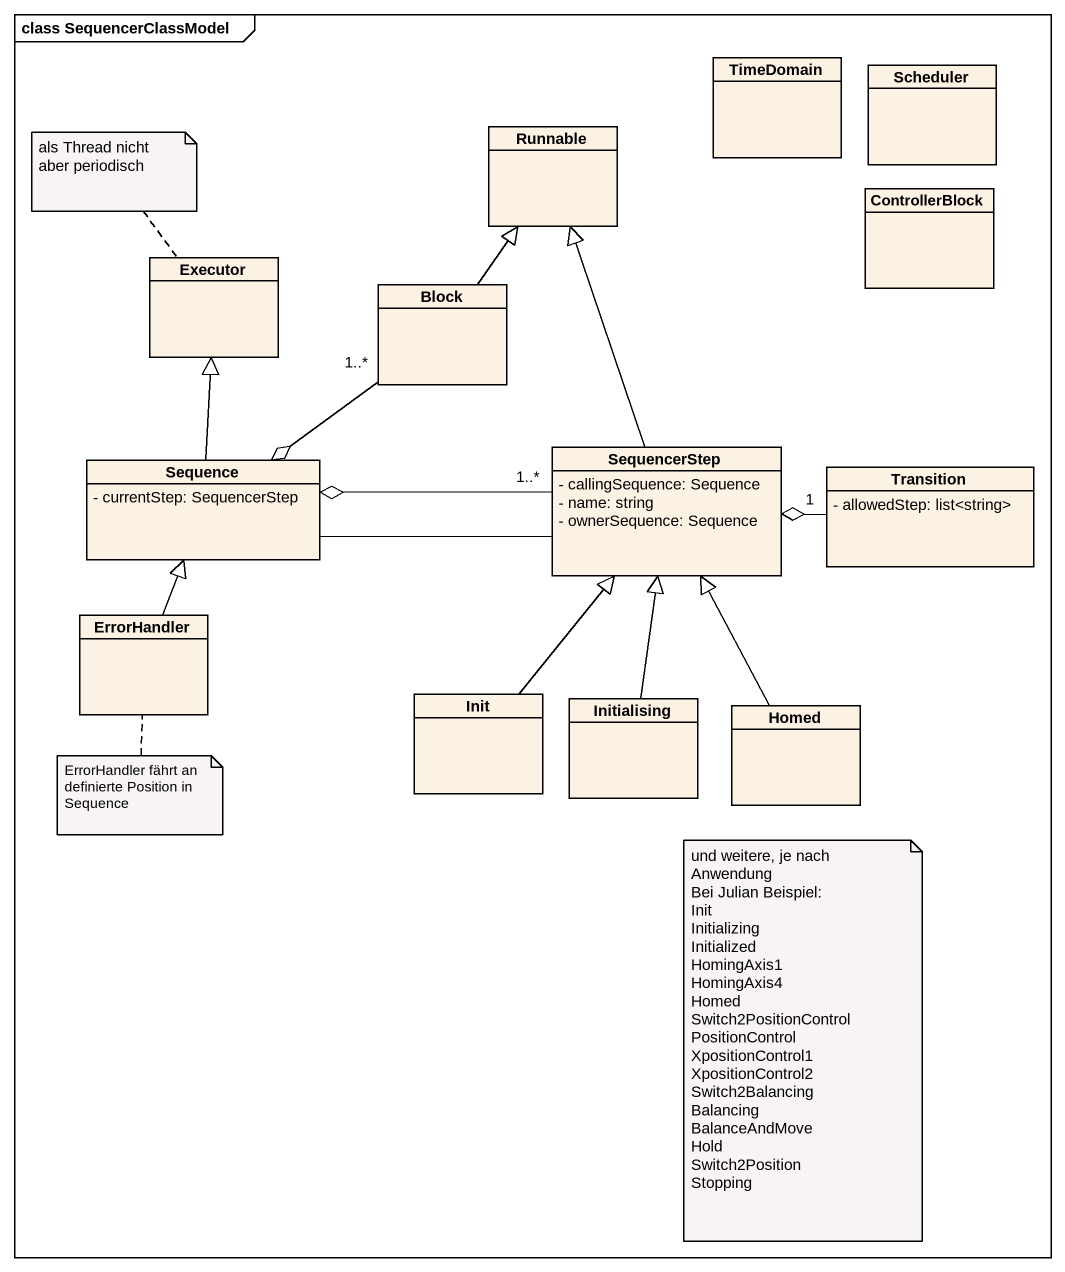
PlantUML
@startuml
mainframe class SequencerClassModel
hide circle
hide empty members
skinparam classAttributeIconSize 0
class TimeDomain
class Scheduler
class Runnable
class ControllerBlock
class Executor
class Block
class SequencerStep {
  - callingSequence: Sequence
  - name: string
  - ownerSequence: Sequence
}
class Sequence {
  - currentStep: SequencerStep
}
class Transition {
  - allowedStep: list<string>
}
class ErrorHandler
class Init
class Initialising
class Homed
Block -up-|> Runnable
Block "1..*" --o Sequence
SequencerStep -up-|> Runnable
SequencerStep "1..*" -left-o Sequence
SequencerStep -left- Sequence
Sequence -up-|> Executor
Transition "1" -left-o SequencerStep
ErrorHandler -up-|> Sequence
Init -up-|> SequencerStep
Initialising -up-|> SequencerStep
Homed -up-|> SequencerStep
note top of Executor : als Thread nicht aber periodisch
note bottom of ErrorHandler : ErrorHandler fährt an definierte Position in Sequence
note as N3
  und weitere, je nach Anwendung
  Bei Julian Beispiel:
  Init
  Initializing
  Initialized
  HomingAxis1
  HomingAxis4
  Homed
  Switch2PositionControl
  PositionControl
  XpositionControl1
  XpositionControl2
  Switch2Balancing
  Balancing
  BalanceAndMove
  Hold
  Switch2Position
  Stopping
end note
@enduml
